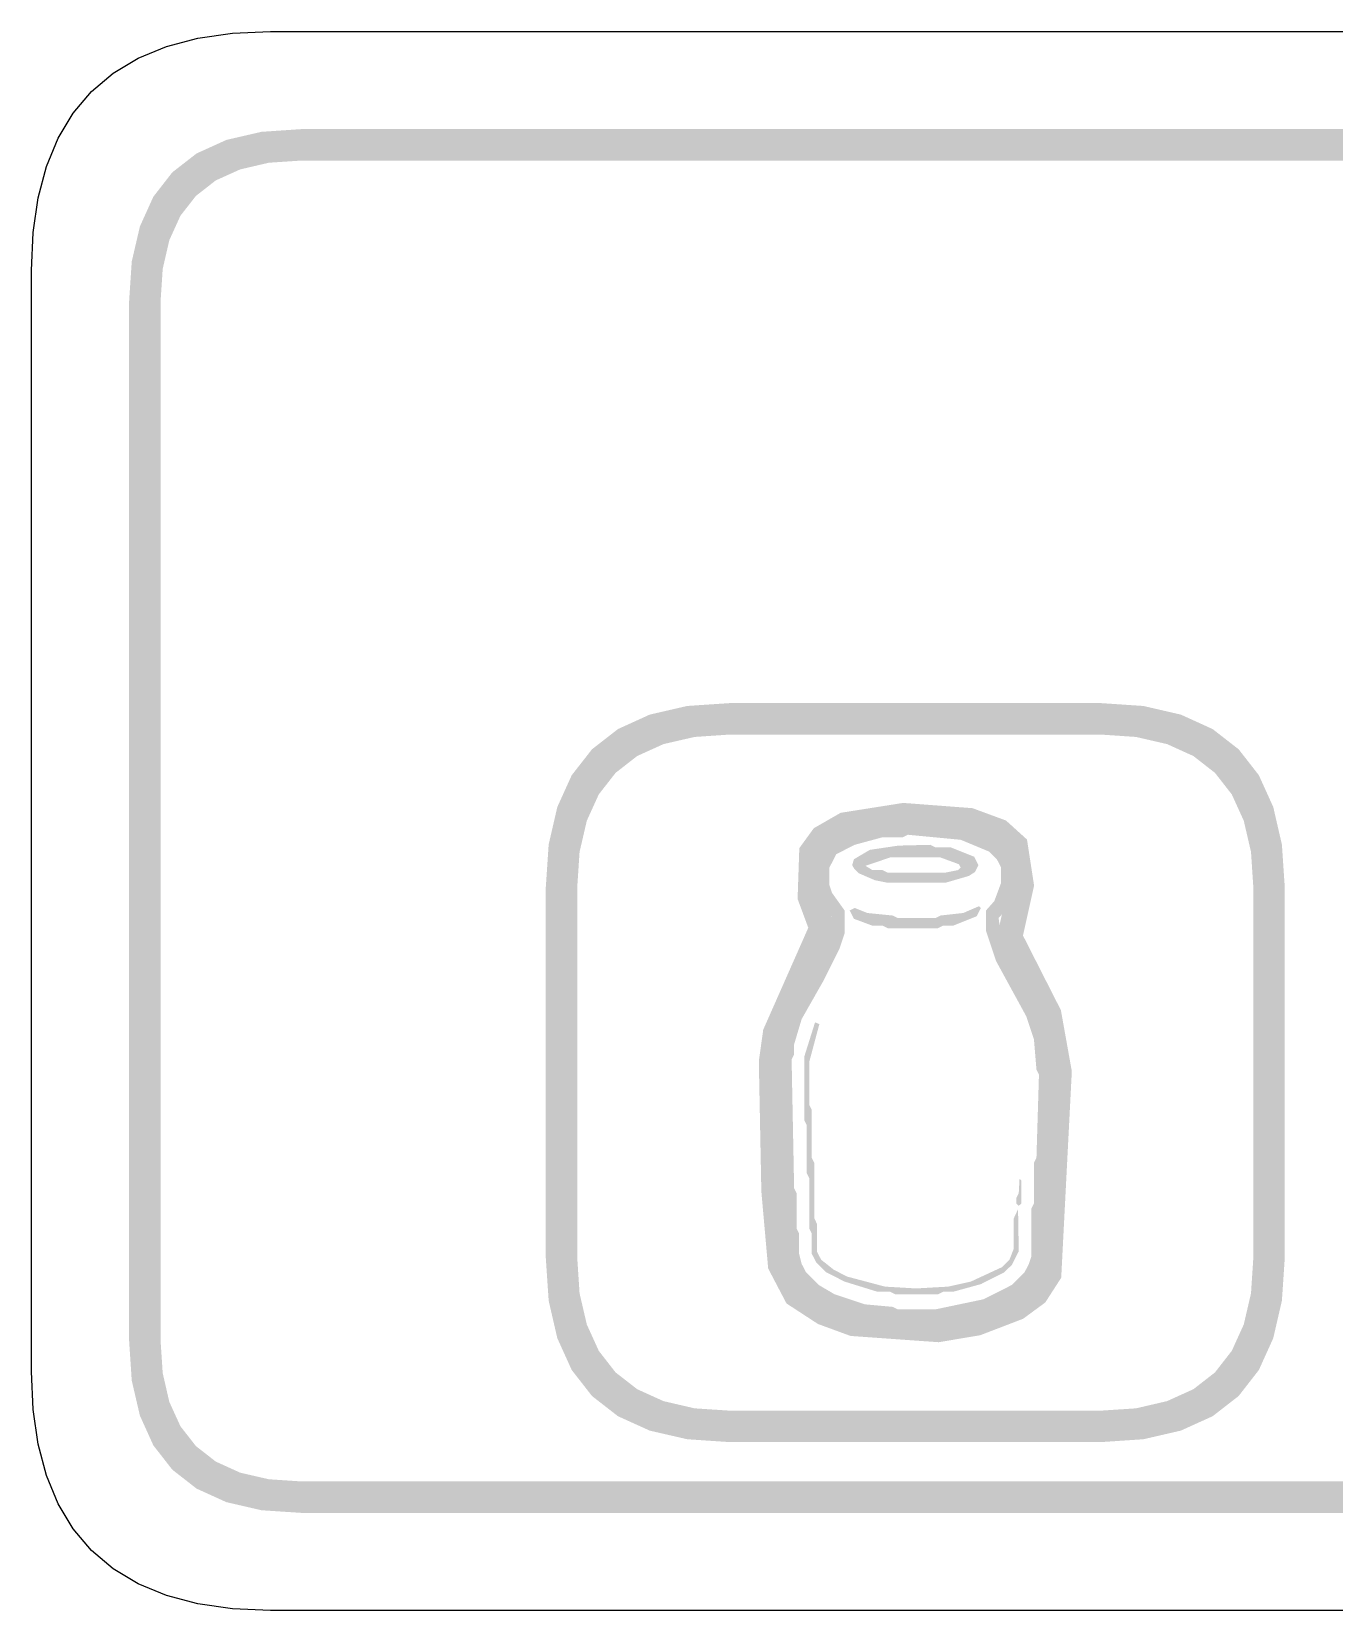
# Model space of a CAD drawing. Header units: millimetres. Extents: x 6 to 294, y 109 to 451.
# Drawn here: x 73.96 to 90.53, y 316.86 to 336.94 of the extents above; entities that cross this region are included whole.
import ezdxf

# ---------------------------------------------------------------- set-up
doc = ezdxf.new("R2010")
doc.units = ezdxf.units.MM
doc.layers.add('CUT', color=1, linetype='Continuous')
doc.layers.add('RASTER', color=7, linetype='Continuous')

msp = doc.modelspace()

# ---------------------------------------------------------------- hatches: boundary and pattern name
at = {"layer": 'RASTER'}
h = msp.add_hatch(color=7, dxfattribs=at)
h.paths.add_polyline_path([(75.2, 333.501), (75.234, 334.016), (75.338, 334.463), (75.509, 334.841), (75.75, 335.151), (76.059, 335.391), (76.438, 335.563), (76.884, 335.666), (77.4, 335.701), (134.6, 335.701), (135.116, 335.666), (135.563, 335.563), (135.941, 335.391), (136.25, 335.151), (136.491, 334.841), (136.663, 334.463), (136.766, 334.016), (136.8, 333.501), (136.8, 320.301), (136.766, 319.785), (136.663, 319.338), (136.491, 318.96), (136.25, 318.651), (135.941, 318.41), (135.563, 318.238), (135.116, 318.135), (134.6, 318.101), (77.4, 318.101), (76.884, 318.135), (76.438, 318.238), (76.059, 318.41), (75.75, 318.651), (75.509, 318.96), (75.338, 319.338), (75.234, 319.785), (75.2, 320.301)])
h.paths.add_polyline_path([(75.6, 333.501), (75.6, 320.301), (75.628, 319.879), (75.712, 319.513), (75.853, 319.204), (76.05, 318.951), (76.303, 318.754), (76.613, 318.613), (76.978, 318.529), (77.4, 318.501), (134.6, 318.501), (135.022, 318.529), (135.388, 318.613), (135.697, 318.754), (135.95, 318.951), (136.147, 319.204), (136.288, 319.513), (136.372, 319.879), (136.4, 320.301), (136.4, 333.501), (136.372, 333.923), (136.288, 334.288), (136.147, 334.598), (135.95, 334.851), (135.697, 335.048), (135.388, 335.188), (135.022, 335.273), (134.6, 335.301), (77.4, 335.301), (76.978, 335.273), (76.613, 335.188), (76.303, 335.048), (76.05, 334.851), (75.853, 334.598), (75.712, 334.288), (75.628, 333.923), (75.6, 333.501)], flags=0)
h = msp.add_hatch(color=7, dxfattribs=at)
h.paths.add_polyline_path([(80.5, 326.051), (80.537, 326.602), (80.647, 327.079), (80.83, 327.483), (81.088, 327.813), (81.418, 328.07), (81.822, 328.254), (82.299, 328.364), (82.85, 328.401), (87.55, 328.401), (88.101, 328.364), (88.578, 328.254), (88.982, 328.07), (89.313, 327.813), (89.57, 327.483), (89.753, 327.079), (89.863, 326.602), (89.9, 326.051), (89.9, 321.351), (89.863, 320.8), (89.753, 320.323), (89.57, 319.919), (89.313, 319.588), (88.982, 319.331), (88.578, 319.148), (88.101, 319.038), (87.55, 319.001), (82.85, 319.001), (82.299, 319.038), (81.822, 319.148), (81.418, 319.331), (81.088, 319.588), (80.83, 319.919), (80.647, 320.323), (80.537, 320.8), (80.5, 321.351)])
h.paths.add_polyline_path([(80.9, 326.051), (80.9, 321.351), (80.93, 320.894), (81.022, 320.498), (81.174, 320.163), (81.388, 319.888), (81.662, 319.675), (81.997, 319.523), (82.393, 319.431), (82.85, 319.401), (87.55, 319.401), (88.007, 319.431), (88.403, 319.523), (88.738, 319.675), (89.012, 319.888), (89.226, 320.163), (89.378, 320.498), (89.47, 320.894), (89.5, 321.351), (89.5, 326.051), (89.47, 326.508), (89.378, 326.904), (89.226, 327.239), (89.012, 327.513), (88.738, 327.727), (88.403, 327.879), (88.007, 327.97), (87.55, 328.001), (82.85, 328.001), (82.393, 327.97), (81.997, 327.879), (81.662, 327.727), (81.388, 327.513), (81.174, 327.239), (81.022, 326.904), (80.93, 326.508), (80.9, 326.051)], flags=0)
h = msp.add_hatch(color=7, dxfattribs=at)
h.paths.add_polyline_path([(85.046, 327.131), (85.928, 327.064), (86.354, 326.907), (86.621, 326.665), (86.711, 326.079), (86.57, 325.444), (87.052, 324.495), (87.191, 323.718), (87.056, 321.092), (86.853, 320.777), (86.571, 320.57), (86.026, 320.361), (85.497, 320.272), (84.376, 320.352), (83.962, 320.504), (83.562, 320.765), (83.329, 321.209), (83.242, 322.19), (83.21, 323.846), (83.266, 324.247), (83.839, 325.543), (83.703, 325.91), (83.725, 326.556), (83.909, 326.809), (84.25, 327.005)])
h.paths.add_polyline_path([(85.059, 326.809), (84.358, 326.698), (84.128, 326.566), (84.042, 326.447), (84.025, 325.962), (84.185, 325.533), (83.576, 324.158), (83.53, 323.827), (83.562, 322.207), (83.642, 321.301), (83.807, 320.987), (84.107, 320.792), (84.444, 320.668), (85.481, 320.594), (85.941, 320.671), (86.417, 320.854), (86.616, 321), (86.741, 321.193), (86.869, 323.698), (86.745, 324.392), (86.232, 325.401), (86.386, 326.089), (86.322, 326.504), (86.185, 326.628), (85.859, 326.748), (85.059, 326.809)], flags=0)
h = msp.add_hatch(color=7, dxfattribs=at)
h.paths.add_polyline_path([(84.856, 326.877), (85.521, 326.887), (85.585, 326.855), (85.714, 326.855), (86.067, 326.758), (86.301, 326.639), (86.366, 326.575), (86.452, 326.405), (86.484, 326.18), (86.452, 326.116), (86.452, 325.956), (86.366, 325.785), (86.26, 325.667), (86.292, 325.41), (86.475, 325.015), (86.838, 324.35), (86.934, 323.901), (86.934, 322.873), (86.902, 322.809), (86.902, 322.135), (86.87, 322.07), (86.87, 321.396), (86.838, 321.236), (86.751, 321.065), (86.526, 320.841), (86.067, 320.625), (85.65, 320.529), (85.425, 320.529), (85.361, 320.497), (85.039, 320.497), (84.975, 320.529), (84.558, 320.561), (84.237, 320.658), (83.874, 320.841), (83.681, 321.033), (83.595, 321.203), (83.53, 321.46), (83.498, 322.424), (83.466, 322.488), (83.466, 323.997), (83.595, 324.446), (84.076, 325.345), (84.14, 325.57), (84.131, 325.689), (84.034, 325.785), (83.948, 325.956), (83.916, 326.309), (84.034, 326.575), (84.163, 326.672), (84.526, 326.823)])
h.paths.add_polyline_path([(85.104, 326.726), (85.039, 326.694), (84.783, 326.694), (84.429, 326.598), (84.195, 326.479), (84.108, 326.309), (84.108, 326.084), (84.14, 325.988), (84.301, 325.763), (84.301, 325.474), (84.237, 325.281), (84.034, 324.873), (83.755, 324.382), (83.659, 324.061), (83.659, 323.933), (83.627, 323.868), (83.659, 322.231), (83.691, 322.167), (83.691, 321.717), (83.723, 321.653), (83.723, 321.396), (83.755, 321.268), (83.81, 321.162), (83.97, 321.001), (84.173, 320.882), (84.558, 320.754), (84.911, 320.722), (84.975, 320.69), (85.457, 320.69), (86.067, 320.818), (86.43, 321.001), (86.59, 321.162), (86.645, 321.268), (86.677, 321.364), (86.677, 321.974), (86.709, 322.038), (86.709, 322.552), (86.741, 322.616), (86.773, 323.676), (86.741, 323.74), (86.709, 324.125), (86.613, 324.414), (86.227, 325.121), (86.099, 325.506), (86.099, 325.763), (86.205, 325.882), (86.292, 326.116), (86.292, 326.309), (86.237, 326.415), (86.141, 326.511), (85.778, 326.662)], flags=0)
h.paths.add_polyline_path([(84.985, 326.588), (85.393, 326.598), (85.457, 326.566), (85.65, 326.566), (85.948, 326.447), (86.003, 326.341), (85.961, 326.254), (85.884, 326.203), (85.585, 326.116), (84.847, 326.116), (84.686, 326.148), (84.484, 326.235), (84.42, 326.299), (84.397, 326.341), (84.42, 326.415), (84.622, 326.534)], flags=0)
h.paths.add_polyline_path([(84.879, 326.437), (84.567, 326.331), (84.654, 326.277), (84.783, 326.277), (84.847, 326.245), (85.585, 326.245), (85.746, 326.277), (85.778, 326.309), (85.755, 326.351), (85.521, 326.437)], flags=0)
h.paths.add_polyline_path([(86.012, 325.818), (86.035, 325.795), (85.98, 325.689), (85.682, 325.57), (85.553, 325.57), (85.489, 325.538), (84.847, 325.538), (84.783, 325.57), (84.654, 325.57), (84.42, 325.657), (84.365, 325.763), (84.429, 325.795), (84.59, 325.731), (84.911, 325.699), (84.975, 325.667), (85.457, 325.667), (85.521, 325.699), (85.81, 325.731)], flags=0)
h.paths.add_polyline_path([(83.925, 324.34), (83.98, 324.318), (83.851, 323.836), (83.851, 323.291), (83.884, 323.226), (83.884, 322.616), (83.916, 322.552), (83.916, 321.846), (83.948, 321.781), (83.948, 321.428), (84.002, 321.322), (84.163, 321.194), (84.333, 321.107), (84.815, 320.979), (85.21, 320.956), (85.617, 320.979), (85.906, 321.043), (86.301, 321.226), (86.398, 321.322), (86.452, 321.46), (86.452, 321.846), (86.507, 321.964), (86.516, 321.428), (86.43, 321.258), (86.333, 321.162), (86.035, 321.011), (85.682, 320.914), (85.553, 320.914), (85.489, 320.882), (84.943, 320.882), (84.879, 320.914), (84.718, 320.914), (84.301, 321.043), (84.067, 321.162), (83.938, 321.29), (83.884, 321.396), (83.884, 321.653), (83.851, 321.717), (83.851, 322.359), (83.819, 322.424), (83.819, 323.034), (83.787, 323.098), (83.787, 323.901)], flags=0)
h.paths.add_polyline_path([(86.526, 322.35), (86.549, 322.327), (86.549, 322.038), (86.516, 322.006), (86.484, 322.038), (86.484, 322.102), (86.516, 322.167)], flags=0)

# ---------------------------------------------------------------- linework, layer by layer
at = {"layer": 'CUT'}
msp.add_lwpolyline([(135.001, 316.861), (76.999, 316.861), (76.517, 316.882), (76.075, 316.945), (75.675, 317.05), (75.315, 317.198), (74.997, 317.389), (74.722, 317.622), (74.488, 317.898), (74.297, 318.216), (74.149, 318.576), (74.044, 318.976), (73.981, 319.418), (73.96, 319.9), (73.96, 333.902), (73.981, 334.384), (74.044, 334.825), (74.149, 335.226), (74.297, 335.585), (74.488, 335.903), (74.722, 336.179), (74.997, 336.413), (75.315, 336.603), (75.675, 336.751), (76.075, 336.857), (76.517, 336.92), (76.999, 336.941), (135.001, 336.941)], dxfattribs=at)

doc.saveas('drawing.dxf')
